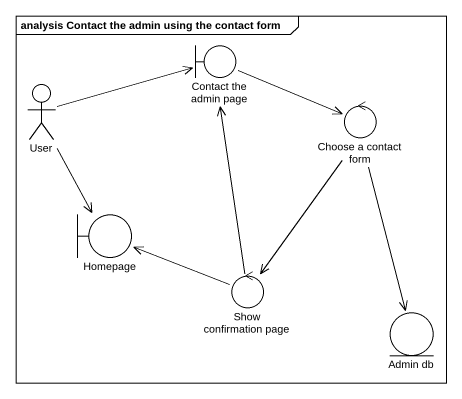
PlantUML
@startuml
mainframe analysis Contact the admin using the contact form
actor User
boundary "Contact the admin page" as Contact_the_admin_page
control "Choose a contact form" as Choose_a_contact_form
boundary Homepage
control "Show confirmation page" as Show_confirmation_page
entity "Admin db" as Admin_db
User -right-> Contact_the_admin_page
User --> Homepage
Contact_the_admin_page -right-> Choose_a_contact_form
Choose_a_contact_form --> Show_confirmation_page
Choose_a_contact_form --> Admin_db
Show_confirmation_page -up-> Contact_the_admin_page
Show_confirmation_page -left-> Homepage
@enduml
